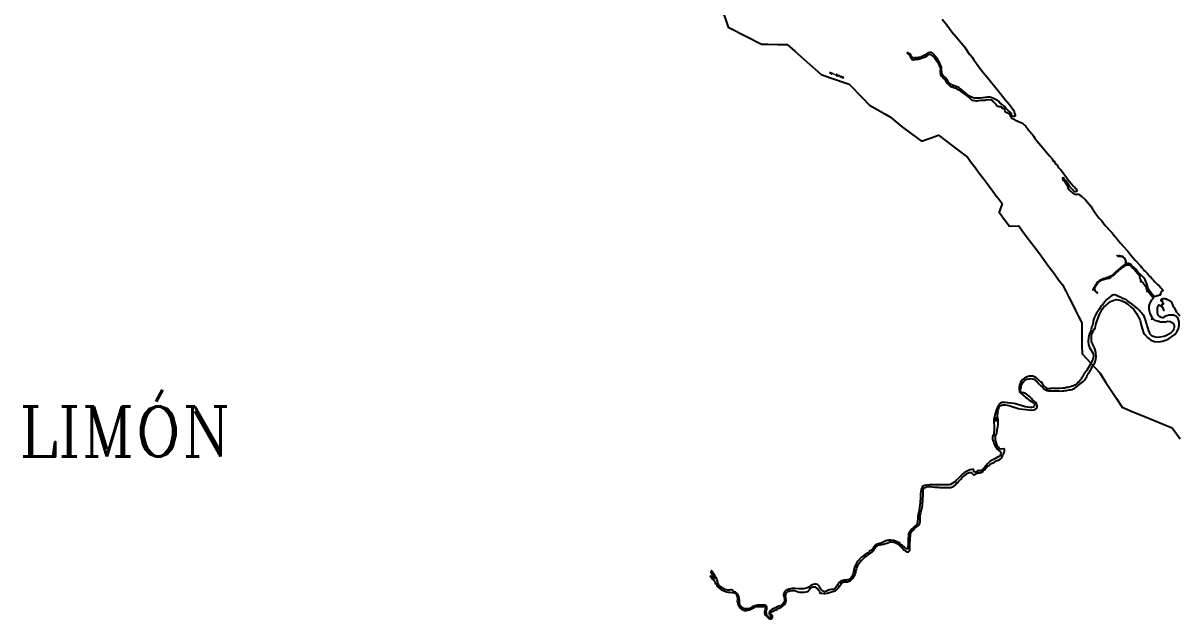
# Model space of a CAD drawing. Extents: x 283583 to 658922, y 889284 to 1241133.
# Drawn here: x 587004 to 621671, y 1073819 to 1091683 of the extents above; entities that cross this region are included whole.
import ezdxf
from ezdxf.enums import TextEntityAlignment as Align

# ---------------------------------------------------------------- set-up
doc = ezdxf.new("R2010")
doc.units = 0
doc.header["$MEASUREMENT"] = 0
for name, color, linetype in [('230 kV', 14, 'Continuous'), ('Circuito', 40, 'Continuous'), ('LIMON', 7, 'Continuous'), ('NPROVINCIA', 40, 'Continuous')]:
    doc.layers.add(name, color=color, linetype=linetype)
doc.styles.add('COMPLEX', font='COMPLEX', dxfattribs={"height": 0.2})

msp = doc.modelspace()

# ---------------------------------------------------------------- linework, layer by layer
at = {"layer": '230 kV'}
msp.add_lwpolyline([(607946, 1092120), (608130, 1091558), (608703, 1091272), (609137, 1091056), (609323, 1091052), (609621, 1091047), (609899, 1091043), (610127, 1090842), (610493, 1090518), (610917, 1090143), (611201, 1090047), (611761, 1089857), (612151, 1089453), (612366, 1089226), (612834, 1088959), (612997, 1088865), (613317, 1088592), (613629, 1088364), (613932, 1088141), (614185, 1088229), (614437, 1088324), (614646, 1088160), (614983, 1087904), (615145, 1087780), (615307, 1087660), (615430, 1087493), (615545, 1087340), (615661, 1087186), (615777, 1087030), (615928, 1086835), (616070, 1086644), (616200, 1086464), (616222, 1086433), (616347, 1086270), (616255, 1086016), (616407, 1085806), (616569, 1085597), (616843, 1085605), (616958, 1085445), (617097, 1085259), (617235, 1085073), (617370, 1084892), (617512, 1084701), (617638, 1084531), (617769, 1084356), (617883, 1084201), (618017, 1084018), (618150, 1083839), (618253, 1083648), (618346, 1083463), (618442, 1083272), (618546, 1083065), (618638, 1082882), (618730, 1082700), (618731, 1082310), (618734, 1082017), (618741, 1081762), (619269, 1081201), (619457, 1080912), (619771, 1080431), (619940, 1080166), (620316, 1080011), (620588, 1079899), (620878, 1079778), (621166, 1079658), (621445, 1079543), (621685, 1079218)], dxfattribs=at)
at = {"layer": 'LIMON', "color": 241}
msp.add_lwpolyline([(614549, 1091805), (614685, 1091629), (614768, 1091520), (614841, 1091422), (614967, 1091271), (615130, 1091085), (615214, 1090972), (615369, 1090743), (615403, 1090715), (615443, 1090660), (615493, 1090586), (615737, 1090254), (615947, 1090002), (616276, 1089594), (616357, 1089493), (616469, 1089349), (616493, 1089318), (616558, 1089248), (616650, 1089131), (616683, 1089075), (616703, 1089028), (616716, 1088986), (616733, 1088928), (616739, 1088902), (616732, 1088891), (616713, 1088880), (616695, 1088881), (616634, 1088901), (616618, 1088918), (616622, 1088934), (616626, 1088965), (616618, 1088983), (616606, 1088997), (616571, 1089022), (616528, 1089061), (616493, 1089095), (616459, 1089132), (616411, 1089183), (616392, 1089193), (616351, 1089229), (616277, 1089295), (616232, 1089342), (616191, 1089372), (616144, 1089397), (616088, 1089425), (616016, 1089452), (615972, 1089458), (615902, 1089462), (615832, 1089450), (615769, 1089438), (615686, 1089429), (615623, 1089430), (615529, 1089432), (615474, 1089445), (615410, 1089468), (615369, 1089492), (615328, 1089522), (615279, 1089560), (615260, 1089581), (615213, 1089611), (615179, 1089645), (615134, 1089684), (615094, 1089712), (615063, 1089736), (615047, 1089757), (615027, 1089759), (614989, 1089777), (614964, 1089785), (614919, 1089798), (614892, 1089806), (614856, 1089818), (614810, 1089847), (614765, 1089879), (614736, 1089910), (614718, 1089949), (614689, 1089989), (614649, 1090040), (614623, 1090059), (614590, 1090085), (614565, 1090120), (614541, 1090161), (614533, 1090198), (614532, 1090251), (614532, 1090296), (614526, 1090349), (614510, 1090404), (614490, 1090448), (614464, 1090501), (614439, 1090544), (614414, 1090589), (614388, 1090637), (614372, 1090651), (614355, 1090680), (614322, 1090712), (614298, 1090742), (614257, 1090782), (614211, 1090805), (614171, 1090802), (614131, 1090789), (614106, 1090767), (614069, 1090748), (614025, 1090719), (613991, 1090700), (613949, 1090681), (613917, 1090670), (613888, 1090657), (613856, 1090650), (613828, 1090650), (613775, 1090647), (613732, 1090640), (613700, 1090635), (613669, 1090643), (613648, 1090656), (613628, 1090686), (613611, 1090725), (613590, 1090749), (613570, 1090761), (613532, 1090790), (613503, 1090791), (613523, 1090778), (613541, 1090757), (613564, 1090726), (613587, 1090681), (613619, 1090628), (613647, 1090594), (613677, 1090584), (613734, 1090597), (613779, 1090602), (613838, 1090602), (613880, 1090611), (613931, 1090631), (613973, 1090650), (614009, 1090663), (614043, 1090677), (614090, 1090696), (614120, 1090718), (614145, 1090739), (614186, 1090754), (614210, 1090737), (614240, 1090713), (614277, 1090681), (614325, 1090629), (614371, 1090574), (614404, 1090523), (614437, 1090464), (614452, 1090435), (614459, 1090414), (614487, 1090359), (614493, 1090306), (614489, 1090257), (614484, 1090206), (614498, 1090143), (614526, 1090095), (614564, 1090055), (614585, 1090024), (614616, 1090006), (614637, 1089983), (614670, 1089932), (614701, 1089887), (614733, 1089840), (614764, 1089809), (614795, 1089786), (614836, 1089769), (614893, 1089753), (614952, 1089737), (614989, 1089712), (615049, 1089681), (615098, 1089647), (615149, 1089606), (615210, 1089558), (615259, 1089522), (615320, 1089480), (615377, 1089430), (615388, 1089419), (615421, 1089396), (615439, 1089374), (615467, 1089376), (615511, 1089364), (615553, 1089354), (615595, 1089356), (615650, 1089365), (615707, 1089369), (615766, 1089373), (615830, 1089377), (615876, 1089388), (615912, 1089387), (615959, 1089391), (616013, 1089382), (616053, 1089358), (616089, 1089327), (616111, 1089288), (616154, 1089254), (616199, 1089207), (616228, 1089190), (616256, 1089186), (616306, 1089179), (616326, 1089170), (616330, 1089153), (616338, 1089136), (616349, 1089128), (616366, 1089129), (616394, 1089137), (616412, 1089133), (616419, 1089113), (616412, 1089084), (616424, 1089048), (616438, 1089025), (616469, 1089011), (616503, 1088993), (616534, 1088981), (616559, 1088970), (616569, 1088945), (616582, 1088905), (616593, 1088879), (616611, 1088860), (616634, 1088835), (616658, 1088823), (616703, 1088799), (616724, 1088783), (616750, 1088769), (616793, 1088752), (616801, 1088751), (616804, 1088742), (616905, 1088706), (616957, 1088685), (617017, 1088628), (617040, 1088600), (617065, 1088563), (617101, 1088520), (617144, 1088468), (617185, 1088426), (617219, 1088382), (617251, 1088346), (617295, 1088287), (617329, 1088234), (617387, 1088158), (617505, 1088012), (617761, 1087703), (617843, 1087609), (617877, 1087546), (617892, 1087549), (617947, 1087462), (617982, 1087440), (618008, 1087399), (618042, 1087345), (618093, 1087293), (618148, 1087233), (618356, 1086944), (618419, 1086868), (618474, 1086800), (618477, 1086795), (618519, 1086759), (618538, 1086733), (618559, 1086711), (618577, 1086682), (618585, 1086658), (618580, 1086640), (618548, 1086627), (618506, 1086635), (618469, 1086674), (618434, 1086712), (618408, 1086741), (618376, 1086775), (618350, 1086817), (618349, 1086817), (618347, 1086824), (618324, 1086853), (618307, 1086881), (618292, 1086904), (618250, 1086959), (618227, 1086988), (618208, 1087007), (618189, 1087035), (618172, 1087041), (618157, 1087037), (618151, 1087020), (618162, 1086995), (618187, 1086965), (618227, 1086925), (618246, 1086891), (618261, 1086862), (618282, 1086830), (618292, 1086815), (618301, 1086797), (618307, 1086781), (618318, 1086749), (618342, 1086709), (618366, 1086675), (618400, 1086637), (618434, 1086611), (618458, 1086590), (618493, 1086566), (618530, 1086550), (618559, 1086547), (618588, 1086550), (618619, 1086553), (618661, 1086542), (618678, 1086522), (618719, 1086498), (618845, 1086381), (619001, 1086192), (619056, 1086117), (619156, 1085960), (619244, 1085849), (619332, 1085752), (619428, 1085616), (619464, 1085582), (619501, 1085540), (619515, 1085520), (619543, 1085493), (619583, 1085452), (619627, 1085417), (619626, 1085417), (619643, 1085394), (619670, 1085354), (619723, 1085289), (619768, 1085230), (619836, 1085153), (619897, 1085080), (620085, 1084874), (620109, 1084849), (620167, 1084763), (620221, 1084709), (620258, 1084656), (620335, 1084580), (620479, 1084414), (620506, 1084377), (620541, 1084344), (620559, 1084320), (620582, 1084292), (620611, 1084257), (620641, 1084235), (620671, 1084206), (620704, 1084173), (620741, 1084129), (620772, 1084089), (620808, 1084051), (620827, 1084030), (620868, 1083982), (620911, 1083937), (620947, 1083896), (621001, 1083846), (621060, 1083794), (621101, 1083749), (621140, 1083710), (621163, 1083676), (621163, 1083652), (621144, 1083642), (621126, 1083640), (621110, 1083629), (621099, 1083613), (621092, 1083593), (621090, 1083566), (621090, 1083538), (621081, 1083529), (621058, 1083523), (621038, 1083520), (621009, 1083507), (620984, 1083504), (620970, 1083499), (620938, 1083486), (620912, 1083481), (620891, 1083497), (620877, 1083520), (620864, 1083527), (620848, 1083540), (620818, 1083574), (620791, 1083617), (620769, 1083647), (620743, 1083689), (620722, 1083731), (620711, 1083750), (620706, 1083792), (620685, 1083867), (620656, 1083935), (620628, 1083987), (620590, 1084041), (620467, 1084164), (620424, 1084206), (620376, 1084278), (620337, 1084316), (620292, 1084352), (620276, 1084370), (620221, 1084418), (620207, 1084443), (620180, 1084459), (620149, 1084463), (620135, 1084474), (620115, 1084474), (620083, 1084468), (620072, 1084464), (620069, 1084468), (620068, 1084474), (620064, 1084482), (620058, 1084491), (620055, 1084498), (620055, 1084508), (620054, 1084519), (620051, 1084531), (620047, 1084542), (620042, 1084561), (620039, 1084570), (620038, 1084579), (620037, 1084584), (620037, 1084588), (620033, 1084597), (620033, 1084612), (620031, 1084618), (620027, 1084624), (620023, 1084629), (620017, 1084631), (620007, 1084636), (620000, 1084640), (619992, 1084649), (619984, 1084658), (619977, 1084663), (619969, 1084672), (619959, 1084682), (619950, 1084688), (619943, 1084686), (619934, 1084689), (619926, 1084690), (619908, 1084694), (619896, 1084696), (619879, 1084699), (619870, 1084702), (619853, 1084702), (619842, 1084701), (619833, 1084700), (619814, 1084700), (619806, 1084705), (619800, 1084708), (619797, 1084715), (619794, 1084711), (619801, 1084704), (619808, 1084699), (619816, 1084697), (619826, 1084697), (619842, 1084698), (619858, 1084699), (619870, 1084698), (619884, 1084695), (619908, 1084691), (619919, 1084688), (619932, 1084686), (619942, 1084684), (619952, 1084683), (619964, 1084673), (619979, 1084658), (619989, 1084649), (619994, 1084641), (620000, 1084636), (620007, 1084632), (620020, 1084627), (620026, 1084619), (620030, 1084609), (620030, 1084600), (620031, 1084592), (620035, 1084581), (620037, 1084567), (620041, 1084553), (620047, 1084532), (620050, 1084520), (620052, 1084505), (620053, 1084496), (620056, 1084487), (620062, 1084479), (620064, 1084471), (620066, 1084461), (620065, 1084461), (620019, 1084441), (619965, 1084406), (619895, 1084350), (619811, 1084275), (619746, 1084220), (619671, 1084143), (619605, 1084095), (619553, 1084073), (619492, 1084050), (619463, 1084041), (619450, 1084030), (619427, 1084030), (619404, 1084020), (619373, 1084013), (619332, 1083997), (619309, 1083986), (619259, 1083964), (619201, 1083913), (619176, 1083879), (619149, 1083836), (619119, 1083784), (619106, 1083748), (619087, 1083732), (619070, 1083709), (619067, 1083685), (619072, 1083684), (619074, 1083703), (619090, 1083725), (619106, 1083739), (619106, 1083716), (619112, 1083705), (619119, 1083687), (619126, 1083660), (619144, 1083635), (619163, 1083615), (619194, 1083589), (619203, 1083594), (619180, 1083610), (619140, 1083648), (619130, 1083678), (619115, 1083712), (619117, 1083746), (619131, 1083775), (619166, 1083827), (619210, 1083891), (619262, 1083948), (619332, 1083982), (619382, 1083995), (619447, 1084016), (619551, 1084039), (619603, 1084066), (619697, 1084129), (619760, 1084192), (619831, 1084255), (619914, 1084321), (620005, 1084389), (620064, 1084424), (620104, 1084435), (620161, 1084435), (620186, 1084417), (620218, 1084387), (620257, 1084338), (620288, 1084315), (620358, 1084234), (620452, 1084130), (620452, 1084121), (620459, 1084094), (620470, 1084089), (620470, 1084078), (620467, 1084068), (620467, 1084062), (620463, 1084052), (620465, 1084046), (620472, 1084037), (620475, 1084017), (620479, 1084012), (620486, 1084009), (620488, 1083996), (620502, 1083985), (620498, 1083979), (620494, 1083966), (620505, 1083968), (620516, 1083959), (620532, 1083938), (620514, 1083938), (620492, 1083936), (620510, 1083931), (620526, 1083931), (620544, 1083922), (620559, 1083909), (620575, 1083889), (620580, 1083870), (620580, 1083862), (620589, 1083855), (620609, 1083832), (620621, 1083819), (620619, 1083805), (620634, 1083802), (620646, 1083794), (620657, 1083784), (620657, 1083767), (620668, 1083757), (620671, 1083750), (620671, 1083741), (620659, 1083741), (620659, 1083733), (620664, 1083726), (620664, 1083714), (620675, 1083707), (620693, 1083694), (620703, 1083680), (620700, 1083673), (620693, 1083665), (620689, 1083658), (620685, 1083646), (620682, 1083631), (620685, 1083631), (620691, 1083640), (620696, 1083651), (620700, 1083660), (620710, 1083656), (620721, 1083651), (620737, 1083626), (620768, 1083579), (620791, 1083540), (620816, 1083511), (620850, 1083479), (620868, 1083456), (620868, 1083425), (620849, 1083406), (620818, 1083374), (620788, 1083321), (620763, 1083265), (620743, 1083211), (620738, 1083142), (620745, 1083095), (620766, 1083023), (620775, 1082984), (620789, 1082934), (620818, 1082884), (620833, 1082863), (620842, 1082843), (620842, 1082827), (620831, 1082822), (620822, 1082811), (620831, 1082813), (620851, 1082820), (620862, 1082822), (620899, 1082791), (620947, 1082765), (620992, 1082752), (621023, 1082743), (621037, 1082746), (621071, 1082730), (621100, 1082725), (621139, 1082725), (621193, 1082723), (621241, 1082723), (621307, 1082744), (621377, 1082737), (621429, 1082708), (621470, 1082673), (621502, 1082612), (621502, 1082554), (621491, 1082513), (621457, 1082458), (621409, 1082402), (621345, 1082358), (621268, 1082321), (621202, 1082291), (621075, 1082264), (620987, 1082257), (620905, 1082275), (620838, 1082298), (620797, 1082332), (620772, 1082370), (620769, 1082402), (620753, 1082429), (620709, 1082554), (620689, 1082611), (620670, 1082691), (620645, 1082788), (620611, 1082869), (620588, 1082923), (620556, 1082957), (620531, 1082987), (620486, 1083039), (620461, 1083071), (620430, 1083097), (620404, 1083124), (620311, 1083201), (620242, 1083255), (620170, 1083304), (620100, 1083359), (620072, 1083381), (620031, 1083400), (619989, 1083413), (619963, 1083422), (619929, 1083445), (619879, 1083463), (619834, 1083487), (619751, 1083523), (619709, 1083534), (619677, 1083538), (619658, 1083529), (619629, 1083511), (619595, 1083486), (619546, 1083447), (619480, 1083397), (619414, 1083320), (619360, 1083248), (619317, 1083202), (619258, 1083114), (619198, 1083022), (619176, 1082986), (619162, 1082956), (619142, 1082927), (619119, 1082886), (619101, 1082848), (619085, 1082786), (619076, 1082734), (619063, 1082669), (619057, 1082623), (619045, 1082610), (619034, 1082582), (619027, 1082564), (619023, 1082533), (619013, 1082486), (619004, 1082452), (618980, 1082392), (618957, 1082349), (618939, 1082300), (618935, 1082244), (618920, 1082140), (618934, 1082045), (618967, 1081958), (618995, 1081905), (619043, 1081830), (619071, 1081779), (619079, 1081692), (619065, 1081611), (619003, 1081477), (618877, 1081254), (618782, 1081136), (618782, 1081136), (618767, 1081102), (618752, 1081074), (618727, 1081035), (618711, 1081007), (618685, 1080974), (618664, 1080952), (618628, 1080915), (618591, 1080879), (618559, 1080855), (618521, 1080832), (618481, 1080807), (618442, 1080793), (618392, 1080782), (618345, 1080771), (618310, 1080762), (618274, 1080755), (618210, 1080736), (618152, 1080734), (618063, 1080728), (617988, 1080730), (617883, 1080731), (617809, 1080735), (617807, 1080718), (617776, 1080718), (617717, 1080722), (617676, 1080743), (617633, 1080775), (617606, 1080793), (617588, 1080821), (617542, 1080873), (617524, 1080895), (617539, 1080896), (617540, 1080908), (617526, 1080915), (617502, 1080918), (617460, 1080957), (617406, 1081014), (617369, 1081049), (617313, 1081081), (617261, 1081094), (617210, 1081101), (617156, 1081094), (617075, 1081072), (617015, 1081040), (616953, 1081002), (616920, 1080962), (616893, 1080907), (616868, 1080825), (616855, 1080757), (616852, 1080694), (616863, 1080640), (616887, 1080605), (616911, 1080575), (616932, 1080558), (616962, 1080538), (616999, 1080511), (617059, 1080461), (617100, 1080425), (617143, 1080386), (617184, 1080356), (617240, 1080329), (617284, 1080292), (617311, 1080258), (617315, 1080224), (617307, 1080187), (617274, 1080166), (617227, 1080157), (617174, 1080159), (617114, 1080166), (617039, 1080179), (616975, 1080198), (616879, 1080228), (616808, 1080250), (616747, 1080268), (616684, 1080276), (616599, 1080285), (616516, 1080294), (616434, 1080306), (616362, 1080307), (616315, 1080304), (616275, 1080279), (616246, 1080243), (616221, 1080212), (616207, 1080167), (616169, 1080069), (616126, 1079931), (616098, 1079809), (616099, 1079699), (616103, 1079620), (616107, 1079479), (616099, 1079403), (616091, 1079352), (616067, 1079305), (616051, 1079262), (616055, 1079214), (616066, 1079169), (616081, 1079125), (616095, 1079094), (616109, 1079056), (616126, 1079020), (616156, 1078978), (616180, 1078949), (616188, 1078920), (616209, 1078904), (616238, 1078883), (616272, 1078860), (616299, 1078834), (616308, 1078799), (616297, 1078746), (616273, 1078703), (616256, 1078685), (616224, 1078674), (616177, 1078646), (616124, 1078614), (616046, 1078583), (615987, 1078552), (615941, 1078513), (615894, 1078455), (615864, 1078418), (615809, 1078353), (615754, 1078298), (615715, 1078267), (615682, 1078261), (615646, 1078261), (615625, 1078268), (615611, 1078262), (615611, 1078242), (615582, 1078237), (615578, 1078232), (615551, 1078223), (615510, 1078229), (615500, 1078247), (615496, 1078274), (615486, 1078298), (615476, 1078302), (615434, 1078302), (615375, 1078288), (615336, 1078270), (615299, 1078249), (615213, 1078205), (615162, 1078170), (615113, 1078123), (615060, 1078061), (615016, 1078020), (614984, 1077991), (614944, 1077942), (614897, 1077905), (614849, 1077874), (614799, 1077850), (614747, 1077841), (614707, 1077838), (614621, 1077842), (614499, 1077839), (614365, 1077839), (614293, 1077842), (614172, 1077838), (614085, 1077829), (614013, 1077816), (613972, 1077795), (613937, 1077750), (613914, 1077694), (613903, 1077580), (613896, 1077457), (613884, 1077311), (613870, 1077158), (613849, 1077023), (613830, 1076959), (613819, 1076890), (613815, 1076813), (613811, 1076743), (613803, 1076680), (613778, 1076643), (613730, 1076603), (613674, 1076546), (613616, 1076504), (613589, 1076470), (613558, 1076409), (613543, 1076355), (613537, 1076301), (613533, 1076232), (613526, 1076152), (613525, 1076056), (613520, 1075988), (613516, 1075944), (613509, 1075921), (613492, 1075915), (613482, 1075919), (613461, 1075925), (613432, 1075953), (613406, 1075980), (613371, 1076008), (613354, 1076018), (613318, 1076044), (613277, 1076068), (613278, 1076090), (613268, 1076108), (613251, 1076100), (613220, 1076116), (613149, 1076153), (613088, 1076171), (613001, 1076178), (612953, 1076179), (612901, 1076170), (612839, 1076148), (612781, 1076115), (612719, 1076092), (612673, 1076080), (612596, 1076061), (612553, 1076034), (612500, 1075974), (612465, 1075923), (612411, 1075873), (612374, 1075847), (612363, 1075829), (612309, 1075791), (612241, 1075750), (612199, 1075715), (612133, 1075672), (612019, 1075547), (611976, 1075489), (611947, 1075421), (611925, 1075374), (611911, 1075318), (611900, 1075276), (611893, 1075230), (611877, 1075183), (611860, 1075132), (611835, 1075070), (611806, 1075037), (611779, 1075016), (611755, 1074999), (611720, 1074987), (611679, 1074982), (611609, 1074977), (611510, 1074946), (611475, 1074916), (611446, 1074893), (611421, 1074854), (611392, 1074805), (611355, 1074755), (611315, 1074718), (611277, 1074699), (611225, 1074696), (611210, 1074699), (611170, 1074691), (611131, 1074676), (611076, 1074654), (611021, 1074635), (610996, 1074638), (610976, 1074649), (610953, 1074670), (610923, 1074698), (610889, 1074744), (610868, 1074776), (610840, 1074821), (610808, 1074850), (610774, 1074862), (610735, 1074863), (610685, 1074851), (610643, 1074833), (610604, 1074807), (610571, 1074779), (610530, 1074758), (610500, 1074748), (610454, 1074730), (610436, 1074731), (610396, 1074720), (610318, 1074723), (610243, 1074725), (610143, 1074729), (610048, 1074729), (609985, 1074715), (609941, 1074706), (609936, 1074702), (609936, 1074703), (609902, 1074687), (609902, 1074687), (609902, 1074687), (609898, 1074685), (609898, 1074685), (609893, 1074683), (609863, 1074668), (609843, 1074646), (609824, 1074627), (609809, 1074600), (609798, 1074579), (609793, 1074561), (609795, 1074535), (609806, 1074505), (609815, 1074472), (609818, 1074440), (609823, 1074417), (609825, 1074391), (609821, 1074352), (609804, 1074313), (609775, 1074267), (609741, 1074239), (609704, 1074215), (609649, 1074197), (609606, 1074178), (609556, 1074154), (609478, 1074116), (609439, 1074097), (609410, 1074079), (609384, 1074053), (609371, 1074031), (609365, 1074008), (609363, 1073981), (609371, 1073953), (609385, 1073942), (609402, 1073918), (609413, 1073903), (609422, 1073888), (609426, 1073869), (609420, 1073851), (609413, 1073844), (609398, 1073844), (609380, 1073849), (609361, 1073864), (609341, 1073879), (609322, 1073894), (609309, 1073912), (609295, 1073934), (609285, 1073957), (609278, 1073990), (609276, 1074029), (609282, 1074073), (609289, 1074114), (609295, 1074142), (609293, 1074177), (609280, 1074203), (609262, 1074222), (609230, 1074231), (609191, 1074235), (609102, 1074231), (609051, 1074231), (609013, 1074229), (608975, 1074222), (608930, 1074211), (608888, 1074192), (608845, 1074168), (608807, 1074142), (608786, 1074130), (608742, 1074119), (608701, 1074116), (608662, 1074118), (608618, 1074125), (608579, 1074142), (608535, 1074170), (608511, 1074190), (608492, 1074222), (608477, 1074249), (608471, 1074320), (608470, 1074342), (608472, 1074383), (608468, 1074436), (608457, 1074479), (608444, 1074509), (608426, 1074544), (608396, 1074579), (608374, 1074598), (608350, 1074616), (608322, 1074635), (608296, 1074653), (608270, 1074670), (608237, 1074687), (608200, 1074687), (608165, 1074683), (608143, 1074681), (608119, 1074681), (608082, 1074691), (608043, 1074704), (608009, 1074722), (607971, 1074743), (607945, 1074759), (607909, 1074784), (607886, 1074796), (607868, 1074812), (607853, 1074835), (607842, 1074859), (607827, 1074905), (607816, 1074955), (607798, 1075009), (607783, 1075048), (607757, 1075083), (607733, 1075124), (607711, 1075155), (607685, 1075192), (607663, 1075224), (607650, 1075253), (607649, 1075257), (607642, 1075260), (607631, 1075260), (607620, 1075254), (607616, 1075236), (607616, 1075219), (607631, 1075191), (607648, 1075162), (607676, 1075130), (607696, 1075095), (607711, 1075071), (607720, 1075043), (607713, 1075023), (607700, 1075023), (607687, 1075032), (607672, 1075051), (607650, 1075077), (607628, 1075097), (607609, 1075104), (607596, 1075092), (607610, 1075073), (607641, 1075038), (607669, 1075010), (607683, 1074992), (607712, 1074957), (607731, 1074920), (607764, 1074874), (607790, 1074836), (607799, 1074816), (607818, 1074788), (607844, 1074760), (607884, 1074729), (607921, 1074705), (607966, 1074679), (608029, 1074653), (608084, 1074634), (608134, 1074625), (608192, 1074617), (608251, 1074614), (608297, 1074612), (608349, 1074589), (608371, 1074567), (608388, 1074545), (608397, 1074515), (608410, 1074482), (608414, 1074456), (608416, 1074423), (608410, 1074397), (608406, 1074358), (608412, 1074319), (608427, 1074266), (608448, 1074225), (608472, 1074181), (608496, 1074144), (608533, 1074114), (608583, 1074086), (608622, 1074071), (608681, 1074068), (608727, 1074081), (608777, 1074092), (608814, 1074106), (608851, 1074123), (608894, 1074151), (608938, 1074173), (608968, 1074186), (609005, 1074191), (609075, 1074193), (609131, 1074193), (609194, 1074195), (609227, 1074189), (609244, 1074174), (609250, 1074148), (609242, 1074097), (609233, 1074063), (609223, 1074037), (609222, 1074002), (609231, 1073960), (609249, 1073932), (609299, 1073882), (609308, 1073867), (609345, 1073841), (609370, 1073829), (609391, 1073823), (609415, 1073819), (609439, 1073827), (609452, 1073836), (609459, 1073853), (609459, 1073879), (609458, 1073903), (609443, 1073929), (609424, 1073951), (609417, 1073968), (609406, 1073995), (609408, 1074012), (609434, 1074032), (609486, 1074055), (609534, 1074079), (609576, 1074095), (609615, 1074114), (609656, 1074136), (609684, 1074152), (609713, 1074165), (609745, 1074184), (609765, 1074197), (609795, 1074225), (609821, 1074254), (609853, 1074294), (609856, 1074313), (609869, 1074354), (609870, 1074385), (609867, 1074424), (609859, 1074457), (609854, 1074498), (609863, 1074555), (609874, 1074587), (609898, 1074616), (609902, 1074616), (609902, 1074616), (609929, 1074640), (609937, 1074646), (609952, 1074649), (609984, 1074664), (610046, 1074671), (610116, 1074667), (610179, 1074653), (610227, 1074631), (610270, 1074623), (610325, 1074621), (610382, 1074616), (610416, 1074616), (610467, 1074628), (610521, 1074638), (610549, 1074676), (610580, 1074723), (610621, 1074755), (610649, 1074775), (610682, 1074783), (610735, 1074779), (610770, 1074753), (610811, 1074728), (610850, 1074685), (610873, 1074639), (610881, 1074604), (610913, 1074594), (610942, 1074595), (610996, 1074582), (611029, 1074585), (611097, 1074594), (611201, 1074617), (611273, 1074640), (611340, 1074661), (611385, 1074687), (611411, 1074724), (611446, 1074764), (611473, 1074796), (611497, 1074837), (611521, 1074874), (611534, 1074901), (611557, 1074915), (611598, 1074930), (611630, 1074931), (611665, 1074930), (611710, 1074935), (611758, 1074949), (611804, 1074974), (611840, 1075006), (611876, 1075042), (611905, 1075091), (611926, 1075134), (611944, 1075185), (611956, 1075208), (611964, 1075251), (611976, 1075304), (611985, 1075335), (612000, 1075368), (612017, 1075411), (612031, 1075451), (612056, 1075493), (612081, 1075520), (612119, 1075565), (612141, 1075575), (612174, 1075607), (612192, 1075629), (612217, 1075658), (612253, 1075686), (612284, 1075703), (612307, 1075722), (612333, 1075744), (612386, 1075780), (612420, 1075798), (612446, 1075820), (612457, 1075839), (612478, 1075856), (612505, 1075901), (612523, 1075933), (612558, 1075977), (612586, 1076004), (612613, 1076026), (612654, 1076042), (612692, 1076042), (612742, 1076050), (612793, 1076063), (612853, 1076078), (612899, 1076094), (612981, 1076126), (613037, 1076131), (613088, 1076124), (613139, 1076111), (613193, 1076084), (613250, 1076043), (613292, 1075998), (613345, 1075947), (613405, 1075879), (613440, 1075859), (613482, 1075830), (613534, 1075826), (613569, 1075855), (613578, 1075891), (613583, 1075931), (613581, 1075993), (613582, 1076096), (613584, 1076155), (613587, 1076241), (613595, 1076306), (613601, 1076366), (613623, 1076422), (613658, 1076461), (613678, 1076484), (613717, 1076527), (613773, 1076569), (613828, 1076611), (613854, 1076642), (613878, 1076679), (613892, 1076740), (613890, 1076801), (613890, 1076869), (613892, 1076930), (613895, 1076959), (613904, 1077012), (613925, 1077075), (613936, 1077120), (613952, 1077168), (613953, 1077213), (613957, 1077277), (613964, 1077348), (613970, 1077430), (613977, 1077508), (613977, 1077565), (613981, 1077629), (613981, 1077690), (613998, 1077725), (614033, 1077762), (614081, 1077778), (614129, 1077787), (614181, 1077788), (614248, 1077777), (614332, 1077769), (614427, 1077768), (614471, 1077758), (614623, 1077758), (614693, 1077759), (614754, 1077759), (614802, 1077762), (614853, 1077776), (614893, 1077798), (614933, 1077831), (614969, 1077864), (615003, 1077899), (615037, 1077937), (615065, 1077973), (615106, 1078011), (615151, 1078058), (615194, 1078099), (615274, 1078159), (615308, 1078183), (615341, 1078198), (615371, 1078204), (615406, 1078208), (615437, 1078193), (615453, 1078171), (615472, 1078144), (615482, 1078136), (615498, 1078139), (615520, 1078145), (615544, 1078162), (615580, 1078181), (615605, 1078188), (615638, 1078194), (615679, 1078195), (615705, 1078205), (615729, 1078223), (615758, 1078233), (615780, 1078259), (615819, 1078292), (615856, 1078339), (615894, 1078385), (615927, 1078405), (615963, 1078427), (615984, 1078446), (616024, 1078475), (616066, 1078495), (616116, 1078522), (616165, 1078554), (616225, 1078575), (616286, 1078607), (616339, 1078649), (616343, 1078673), (616369, 1078734), (616383, 1078763), (616401, 1078814), (616418, 1078859), (616419, 1078884), (616414, 1078913), (616393, 1078915), (616324, 1078913), (616270, 1078922), (616243, 1078951), (616229, 1078980), (616208, 1079002), (616187, 1079053), (616166, 1079117), (616148, 1079183), (616141, 1079258), (616140, 1079299), (616161, 1079352), (616182, 1079390), (616198, 1079498), (616212, 1079582), (616222, 1079655), (616223, 1079725), (616224, 1079783), (616217, 1079822), (616210, 1079908), (616214, 1079993), (616220, 1080024), (616232, 1080106), (616256, 1080178), (616303, 1080221), (616361, 1080240), (616434, 1080240), (616492, 1080232), (616583, 1080203), (616640, 1080186), (616706, 1080166), (616822, 1080131), (616885, 1080117), (616961, 1080107), (617062, 1080093), (617145, 1080083), (617227, 1080078), (617296, 1080090), (617345, 1080110), (617381, 1080136), (617394, 1080178), (617393, 1080215), (617386, 1080240), (617373, 1080278), (617353, 1080309), (617328, 1080330), (617283, 1080364), (617249, 1080397), (617220, 1080424), (617183, 1080466), (617152, 1080497), (617108, 1080535), (617075, 1080559), (617038, 1080579), (616995, 1080597), (616976, 1080601), (616939, 1080608), (616906, 1080632), (616896, 1080672), (616902, 1080727), (616910, 1080772), (616924, 1080829), (616943, 1080874), (616967, 1080907), (616985, 1080930), (617012, 1080963), (617041, 1080989), (617082, 1081010), (617153, 1081019), (617188, 1081026), (617250, 1081018), (617296, 1081005), (617322, 1080987), (617351, 1080962), (617392, 1080924), (617444, 1080871), (617499, 1080817), (617552, 1080765), (617606, 1080710), (617631, 1080693), (617680, 1080671), (617739, 1080654), (617793, 1080657), (617880, 1080654), (618042, 1080653), (618080, 1080652), (618141, 1080653), (618189, 1080659), (618229, 1080666), (618272, 1080669), (618309, 1080677), (618354, 1080688), (618398, 1080691), (618452, 1080700), (618487, 1080716), (618525, 1080737), (618562, 1080765), (618605, 1080798), (618642, 1080834), (618679, 1080863), (618728, 1080894), (618759, 1080925), (618794, 1080955), (618820, 1080986), (618839, 1081016), (618854, 1081037), (618867, 1081053), (618883, 1081064), (618896, 1081128), (618916, 1081143), (618923, 1081159), (618925, 1081177), (618968, 1081237), (618984, 1081266), (619011, 1081304), (619056, 1081398), (619121, 1081492), (619148, 1081593), (619161, 1081676), (619157, 1081797), (619141, 1081850), (619132, 1081897), (619108, 1081949), (619088, 1081987), (619050, 1082063), (619030, 1082101), (619020, 1082165), (619020, 1082301), (619035, 1082375), (619085, 1082460), (619116, 1082512), (619132, 1082530), (619157, 1082650), (619179, 1082735), (619208, 1082816), (619259, 1082951), (619302, 1083025), (619346, 1083108), (619384, 1083155), (619458, 1083226), (619535, 1083282), (619593, 1083336), (619691, 1083374), (619783, 1083392), (619915, 1083362), (620025, 1083311), (620104, 1083262), (620216, 1083171), (620290, 1083099), (620372, 1082978), (620428, 1082868), (620477, 1082763), (620500, 1082680), (620513, 1082624), (620547, 1082495), (620583, 1082401), (620621, 1082343), (620701, 1082253), (620804, 1082175), (620907, 1082137), (621042, 1082125), (621153, 1082148), (621270, 1082183), (621321, 1082203), (621421, 1082274), (621517, 1082345), (621582, 1082424), (621629, 1082513), (621654, 1082629), (621648, 1082723), (621619, 1082817), (621570, 1082887), (621533, 1082908), (621499, 1082922), (621459, 1082931), (621389, 1082931), (621347, 1082922), (621277, 1082904), (621204, 1082873), (621163, 1082846), (621107, 1082855), (621056, 1082886), (621013, 1082940), (620996, 1083023), (620996, 1083106), (621003, 1083146), (621007, 1083164), (621025, 1083218), (621045, 1083231), (621059, 1083222), (621070, 1083213), (621085, 1083211), (621101, 1083206), (621114, 1083197), (621130, 1083177), (621139, 1083157), (621146, 1083150), (621155, 1083146), (621164, 1083137), (621168, 1083114), (621166, 1083092), (621179, 1083074), (621195, 1083070), (621202, 1083076), (621186, 1083085), (621177, 1083094), (621177, 1083128), (621173, 1083141), (621166, 1083153), (621155, 1083161), (621146, 1083177), (621141, 1083186), (621137, 1083202), (621132, 1083215), (621132, 1083244), (621141, 1083253), (621155, 1083260), (621166, 1083260), (621177, 1083262), (621177, 1083273), (621168, 1083285), (621159, 1083302), (621159, 1083325), (621150, 1083336), (621144, 1083352), (621139, 1083336), (621124, 1083350), (621115, 1083363), (621115, 1083385), (621117, 1083399), (621124, 1083408), (621137, 1083410), (621142, 1083414), (621160, 1083419), (621175, 1083426), (621213, 1083425), (621227, 1083421), (621249, 1083414), (621265, 1083412), (621294, 1083399), (621343, 1083378), (621372, 1083354), (621410, 1083327), (621444, 1083262), (621464, 1083208), (621497, 1083157), (621535, 1083085), (621575, 1083020), (621607, 1082975), (621645, 1082942), (621671, 1082908)], dxfattribs=at)
msp.add_lwpolyline([(616160, 1079873), (616169, 1079868), (616170, 1079844), (616174, 1079824), (616175, 1079803), (616175, 1079788), (616173, 1079770), (616166, 1079758), (616159, 1079752), (616148, 1079753), (616142, 1079763), (616139, 1079777), (616132, 1079799), (616130, 1079832), (616131, 1079847), (616138, 1079861), (616146, 1079871)], close=True, dxfattribs=at)

# ---------------------------------------------------------------- texts
at = {"layer": 'Circuito', "style": 'COMPLEX'}
msp.add_text('Moín-Cahuita', height=50, rotation=-18.6847, dxfattribs=at).set_placement((611375, 1090104), align=Align.CENTER)
at = {"layer": 'NPROVINCIA', "color": 241, "style": 'COMPLEX'}
msp.add_text('LIMÓN', height=1500, dxfattribs=at).set_placement((590058, 1078692), align=Align.CENTER)

doc.saveas('drawing.dxf')
